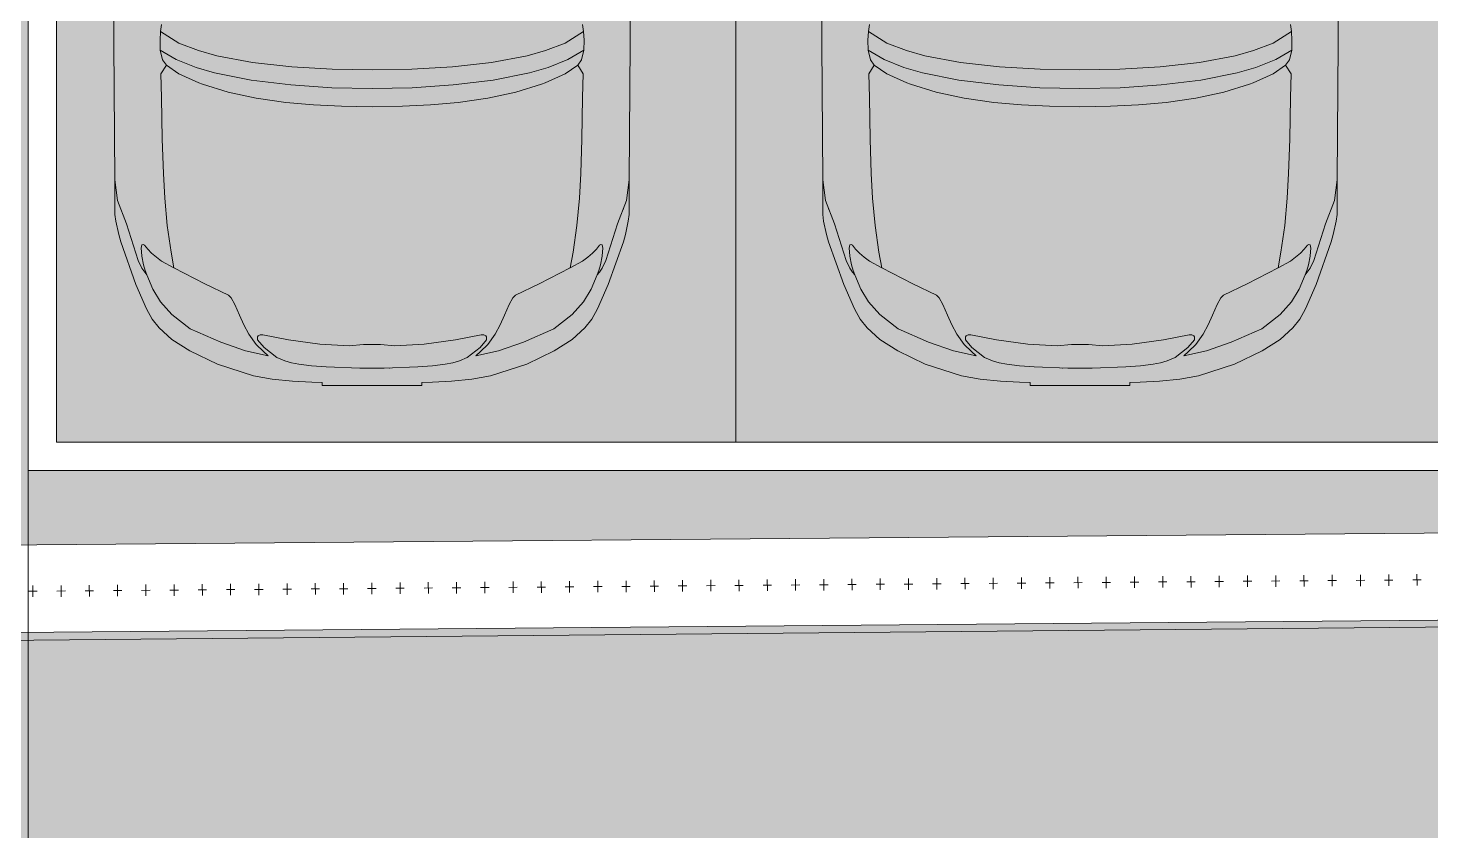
# Model space of a CAD drawing. Header units: millimetres. Extents: x 141848 to 1648660, y -465012 to -151356.
# Drawn here: x 220538 to 225492, y -272059 to -269226 of the extents above; entities that cross this region are included whole.
import ezdxf

# ---------------------------------------------------------------- set-up
doc = ezdxf.new("R2010")
doc.units = ezdxf.units.MM
doc.header["$MEASUREMENT"] = 0
doc.linetypes.add('Wipeout_Contour', pattern=[1000, 0, -1000])
for name, color, linetype in [('Divers - Dessin général', 7, 'Continuous'), ('Extérieur - Environnement', 7, 'Continuous'), ('Sols_ Dalles', 7, 'Continuous'), ('Structure - Murs extérieurs', 7, 'Continuous'), ('TopoAlt', 7, 'Continuous')]:
    doc.layers.add(name, color=color, linetype=linetype)

# ---------------------------------------------------------------- blocks, each defined once
blk = doc.blocks.new('Garde-corps_7_2')
at = {"color": 7, "linetype": 'Continuous', "lineweight": 5}
for p, q in [((220554.4, -271193.4), (220554.7, -271233.4)), ((220654.1, -271192.6), (220654.5, -271232.6)), ((220753.9, -271191.8), (220754.2, -271231.8)), ((220853.7, -271190.9), (220854, -271230.9)), ((220953.4, -271190.1), (220953.7, -271230.1)), ((221053.2, -271189.3), (221053.5, -271229.3)), ((221152.9, -271188.5), (221153.3, -271228.5)), ((221252.7, -271187.7), (221253, -271227.7)), ((221352.4, -271186.9), (221352.8, -271226.8)), ((221452.2, -271186), (221452.5, -271226)), ((221552, -271185.2), (221552.3, -271225.2)), ((221651.7, -271184.4), (221652, -271224.4)), ((221751.5, -271183.6), (221751.8, -271223.6)), ((221851.2, -271182.8), (221851.5, -271222.8)), ((221966.1, -271201.8), (221936.1, -271202.1)), ((221951, -271181.9), (221951.3, -271221.9)), ((222065.9, -271201), (222035.9, -271201.2)), ((222050.7, -271181.1), (222051.1, -271221.1)), ((222165.7, -271200.2), (222135.7, -271200.4)), ((222150.5, -271180.3), (222150.8, -271220.3)), ((222265.4, -271199.4), (222235.4, -271199.6)), ((222250.2, -271179.5), (222250.6, -271219.5)), ((222365.2, -271198.5), (222335.2, -271198.8)), ((222350, -271178.7), (222350.3, -271218.7)), ((222464.9, -271197.7), (222434.9, -271198)), ((222449.8, -271177.8), (222450.1, -271217.8)), ((222564.7, -271196.9), (222534.7, -271197.1)), ((222549.5, -271177), (222549.8, -271217)), ((222664.4, -271196.1), (222634.4, -271196.3)), ((222649.3, -271176.2), (222649.6, -271216.2)), ((222764.2, -271195.3), (222734.2, -271195.5)), ((222749, -271175.4), (222749.4, -271215.4)), ((222863.9, -271194.4), (222833.9, -271194.7)), ((222848.8, -271174.6), (222849.1, -271214.6)), ((222963.7, -271193.6), (222933.7, -271193.9)), ((222948.5, -271173.7), (222948.9, -271213.7)), ((223063.5, -271192.8), (223033.5, -271193)), ((223048.3, -271172.9), (223048.6, -271212.9)), ((223163.2, -271192), (223133.2, -271192.2)), ((223148, -271172.1), (223148.4, -271212.1)), ((223263, -271191.2), (223233, -271191.4)), ((223247.8, -271171.3), (223248.1, -271211.3)), ((223362.7, -271190.3), (223332.7, -271190.6)), ((223347.6, -271170.5), (223347.9, -271210.5)), ((223462.5, -271189.5), (223432.5, -271189.8)), ((223447.3, -271169.6), (223447.6, -271209.6)), ((223562.2, -271188.7), (223532.2, -271188.9)), ((223547.1, -271168.8), (223547.4, -271208.8)), ((223662, -271187.9), (223632, -271188.1)), ((223646.8, -271168), (223647.2, -271208)), ((223761.7, -271187.1), (223731.7, -271187.3)), ((223746.6, -271167.2), (223746.9, -271207.2)), ((223861.5, -271186.2), (223831.5, -271186.5)), ((223846.3, -271166.4), (223846.7, -271206.4)), ((223961.3, -271185.4), (223931.3, -271185.7)), ((223946.1, -271165.5), (223946.4, -271205.5)), ((224061, -271184.6), (224031, -271184.8)), ((224045.9, -271164.7), (224046.2, -271204.7)), ((224160.8, -271183.8), (224130.8, -271184)), ((224145.6, -271163.9), (224145.9, -271203.9)), ((224260.5, -271183), (224230.5, -271183.2)), ((224245.4, -271163.1), (224245.7, -271203.1)), ((224360.3, -271182.1), (224330.3, -271182.4)), ((224345.1, -271162.3), (224345.4, -271202.3)), ((224460, -271181.3), (224430, -271181.6)), ((224444.9, -271161.4), (224445.2, -271201.4)), ((224559.8, -271180.5), (224529.8, -271180.7)), ((224544.6, -271160.6), (224545, -271200.6)), ((224659.6, -271179.7), (224629.6, -271179.9)), ((224644.4, -271159.8), (224644.7, -271199.8)), ((224759.3, -271178.9), (224729.3, -271179.1)), ((224744.1, -271159), (224744.5, -271199)), ((224859.1, -271178), (224829.1, -271178.3)), ((224843.9, -271158.2), (224844.2, -271198.2)), ((224958.8, -271177.2), (224928.8, -271177.5)), ((224943.7, -271157.3), (224944, -271197.3)), ((225058.6, -271176.4), (225028.6, -271176.7)), ((225043.4, -271156.5), (225043.7, -271196.5)), ((225158.3, -271175.6), (225128.3, -271175.8)), ((225143.2, -271155.7), (225143.5, -271195.7)), ((225258.1, -271174.8), (225228.1, -271175)), ((225242.9, -271154.9), (225243.3, -271194.9)), ((225357.8, -271173.9), (225327.8, -271174.2)), ((225342.7, -271154.1), (225343, -271194.1)), ((225457.6, -271173.1), (225427.6, -271173.4)), ((225442.4, -271153.3), (225442.8, -271193.2)), ((220569.6, -271213.3), (220539.6, -271213.5)), ((220669.3, -271212.5), (220639.3, -271212.7)), ((220769.1, -271211.6), (220739.1, -271211.9)), ((220868.8, -271210.8), (220838.8, -271211.1)), ((220968.6, -271210), (220938.6, -271210.3)), ((221068.3, -271209.2), (221038.3, -271209.4)), ((221168.1, -271208.4), (221138.1, -271208.6)), ((221267.8, -271207.5), (221237.8, -271207.8)), ((221367.6, -271206.7), (221337.6, -271207)), ((221467.4, -271205.9), (221437.4, -271206.2)), ((221567.1, -271205.1), (221537.1, -271205.3)), ((221666.9, -271204.3), (221636.9, -271204.5)), ((221766.6, -271203.4), (221736.6, -271203.7)), ((221866.4, -271202.6), (221836.4, -271202.9))]:
    blk.add_line(p, q, dxfattribs=at)
blk = doc.blocks.new('Garde-corps_9_2')
at = {"color": 7, "linetype": 'Continuous', "lineweight": 5}
for p, q in [((220554.4, -271193.4), (220554.7, -271233.4)), ((220654.1, -271192.6), (220654.5, -271232.6)), ((220753.9, -271191.8), (220754.2, -271231.8)), ((220853.7, -271190.9), (220854, -271230.9)), ((220953.4, -271190.1), (220953.7, -271230.1)), ((221053.2, -271189.3), (221053.5, -271229.3)), ((221152.9, -271188.5), (221153.3, -271228.5)), ((221252.7, -271187.7), (221253, -271227.7)), ((221352.4, -271186.9), (221352.8, -271226.8)), ((221452.2, -271186), (221452.5, -271226)), ((221552, -271185.2), (221552.3, -271225.2)), ((221651.7, -271184.4), (221652, -271224.4)), ((221751.5, -271183.6), (221751.8, -271223.6)), ((221851.2, -271182.8), (221851.5, -271222.8)), ((221966.1, -271201.8), (221936.1, -271202.1)), ((221951, -271181.9), (221951.3, -271221.9)), ((222065.9, -271201), (222035.9, -271201.2)), ((222050.7, -271181.1), (222051.1, -271221.1)), ((222165.7, -271200.2), (222135.7, -271200.4)), ((222150.5, -271180.3), (222150.8, -271220.3)), ((222265.4, -271199.4), (222235.4, -271199.6)), ((222250.2, -271179.5), (222250.6, -271219.5)), ((222365.2, -271198.5), (222335.2, -271198.8)), ((222350, -271178.7), (222350.3, -271218.7)), ((222464.9, -271197.7), (222434.9, -271198)), ((222449.8, -271177.8), (222450.1, -271217.8)), ((222564.7, -271196.9), (222534.7, -271197.1)), ((222549.5, -271177), (222549.8, -271217)), ((222664.4, -271196.1), (222634.4, -271196.3)), ((222649.3, -271176.2), (222649.6, -271216.2)), ((222764.2, -271195.3), (222734.2, -271195.5)), ((222749, -271175.4), (222749.4, -271215.4)), ((222863.9, -271194.4), (222833.9, -271194.7)), ((222848.8, -271174.6), (222849.1, -271214.6)), ((222963.7, -271193.6), (222933.7, -271193.9)), ((222948.5, -271173.7), (222948.9, -271213.7)), ((223063.5, -271192.8), (223033.5, -271193)), ((223048.3, -271172.9), (223048.6, -271212.9)), ((223163.2, -271192), (223133.2, -271192.2)), ((223148, -271172.1), (223148.4, -271212.1)), ((223263, -271191.2), (223233, -271191.4)), ((223247.8, -271171.3), (223248.1, -271211.3)), ((223362.7, -271190.3), (223332.7, -271190.6)), ((223347.6, -271170.5), (223347.9, -271210.5)), ((223462.5, -271189.5), (223432.5, -271189.8)), ((223447.3, -271169.6), (223447.6, -271209.6)), ((223562.2, -271188.7), (223532.2, -271188.9)), ((223547.1, -271168.8), (223547.4, -271208.8)), ((223662, -271187.9), (223632, -271188.1)), ((223646.8, -271168), (223647.2, -271208)), ((223761.7, -271187.1), (223731.7, -271187.3)), ((223746.6, -271167.2), (223746.9, -271207.2)), ((223861.5, -271186.2), (223831.5, -271186.5)), ((223846.3, -271166.4), (223846.7, -271206.4)), ((223961.3, -271185.4), (223931.3, -271185.7)), ((223946.1, -271165.5), (223946.4, -271205.5)), ((224061, -271184.6), (224031, -271184.8)), ((224045.9, -271164.7), (224046.2, -271204.7)), ((224160.8, -271183.8), (224130.8, -271184)), ((224145.6, -271163.9), (224145.9, -271203.9)), ((224260.5, -271183), (224230.5, -271183.2)), ((224245.4, -271163.1), (224245.7, -271203.1)), ((224360.3, -271182.1), (224330.3, -271182.4)), ((224345.1, -271162.3), (224345.4, -271202.3)), ((224460, -271181.3), (224430, -271181.6)), ((224444.9, -271161.4), (224445.2, -271201.4)), ((224559.8, -271180.5), (224529.8, -271180.7)), ((224544.6, -271160.6), (224545, -271200.6)), ((224659.6, -271179.7), (224629.6, -271179.9)), ((224644.4, -271159.8), (224644.7, -271199.8)), ((224759.3, -271178.9), (224729.3, -271179.1)), ((224744.1, -271159), (224744.5, -271199)), ((224859.1, -271178), (224829.1, -271178.3)), ((224843.9, -271158.2), (224844.2, -271198.2)), ((224958.8, -271177.2), (224928.8, -271177.5)), ((224943.7, -271157.3), (224944, -271197.3)), ((225058.6, -271176.4), (225028.6, -271176.7)), ((225043.4, -271156.5), (225043.7, -271196.5)), ((225158.3, -271175.6), (225128.3, -271175.8)), ((225143.2, -271155.7), (225143.5, -271195.7)), ((225258.1, -271174.8), (225228.1, -271175)), ((225242.9, -271154.9), (225243.3, -271194.9)), ((225357.8, -271173.9), (225327.8, -271174.2)), ((225342.7, -271154.1), (225343, -271194.1)), ((225457.6, -271173.1), (225427.6, -271173.4)), ((225442.4, -271153.3), (225442.8, -271193.2)), ((220569.6, -271213.3), (220539.6, -271213.5)), ((220669.3, -271212.5), (220639.3, -271212.7)), ((220769.1, -271211.6), (220739.1, -271211.9)), ((220868.8, -271210.8), (220838.8, -271211.1)), ((220968.6, -271210), (220938.6, -271210.3)), ((221068.3, -271209.2), (221038.3, -271209.4)), ((221168.1, -271208.4), (221138.1, -271208.6)), ((221267.8, -271207.5), (221237.8, -271207.8)), ((221367.6, -271206.7), (221337.6, -271207)), ((221467.4, -271205.9), (221437.4, -271206.2)), ((221567.1, -271205.1), (221537.1, -271205.3)), ((221666.9, -271204.3), (221636.9, -271204.5)), ((221766.6, -271203.4), (221736.6, -271203.7)), ((221866.4, -271202.6), (221836.4, -271202.9))]:
    blk.add_line(p, q, dxfattribs=at)

msp = doc.modelspace()

# ---------------------------------------------------------------- hatches: boundary and pattern name
at = {"linetype": 'Continuous', "lineweight": 0, "true_color": 0x6f6f6f}
h = msp.add_hatch(color=8, dxfattribs=at)
h.paths.add_polyline_path([(141848.442, -275935.042), (141848.442, -295062.571), (269220.821, -293826.868), (269220.821, -270902.734), (268763.049, -270902.734), (254213.6, -271040.575), (254213.6, -163437.635), (153156.2, -163437.635), (153156.2, -271040.575), (153182.962, -271040.57), (153183.146, -272000.514, -0.40942736), (149183.681, -275935.042)])
h.paths.add_polyline_path([(158435.584, -260639.953), (155145.584, -260639.953), (155145.584, -248364.953), (155145.584, -243089.974), (155145.584, -242189.974), (158435.584, -242189.974)], flags=0)
h.paths.add_polyline_path([(196775.042, -260810.571), (196775.042, -222495.57), (186955.542, -222495.57), (186955.542, -218295.57), (196754.55, -218295.57), (196754.55, -208495.57), (196754.55, -204495.57), (193355.542, -204495.57), (193355.542, -201780.57), (193355.542, -195161.535), (195576.034, -195161.535), (195576.034, -189810.571), (217850.068, -189810.571), (217850.068, -262266.885), (245610.045, -262266.885), (245610.045, -253395.571), (245626.034, -253395.571), (246426.034, -253395.571), (247826.034, -253395.571), (247826.034, -248005.571), (247826.034, -246605.571), (245626.034, -246605.571), (245610.045, -246605.571), (245610.045, -171995.57), (212806.28, -171995.57), (161503.433, -171995.57), (161503.433, -193810.571), (161503.433, -230015.57), (161503.433, -260810.571)], flags=0)
h.paths.add_polyline_path([(162737.042, -269433.913, -0.09031866), (162858.773, -268727.623, -0.20144873), (163912.639, -267592.74, -0.10421145), (164718.006, -267415.055), (165317.979, -267409.371, -0.10404461), (166125.354, -267571.244, -0.23825546), (167284.257, -268953.318, -0.05518862), (167336.836, -269390.334), (167338.931, -269611.438), (167351.046, -270890.267), (167092.583, -271892.761, -0.26794919), (165370.083, -272909.124), (164770.11, -272914.808, -0.19371746), (163379.252, -272370.185, -0.07056876), (163028.663, -271931.262, -0.1316525), (162751.253, -270933.845)], flags=0)
h.paths.add_polyline_path([(173316.986, -273599.031), (173316.986, -273452.052), (173330.488, -267377.824, -0.3805567), (175316.986, -265609.826), (175394.714, -265609.826), (175394.714, -270609.826), (190394.714, -270609.826), (190394.714, -265609.826), (195356.191, -265609.826, -0.41421356), (196856.191, -267109.826), (196856.191, -273660.699, -0.34550161), (195137.285, -275433.432), (175327.752, -275599.002, -0.4157911)], flags=0)
h.paths.add_polyline_path([(205510.093, -271504.083, -0.13447393), (205230.948, -270484.937), (205230.948, -268984.937, -0.41421356), (207230.948, -266984.937), (207830.948, -266984.937, -0.41421356), (209830.948, -268984.937), (209830.948, -270484.937, -0.12882035), (209574.03, -271465.581, -0.27093629), (207830.948, -272484.937), (207230.948, -272484.937, -0.26498)], flags=0)
h.paths.add_polyline_path([(217862.687, -273329.325), (217869.949, -267730.336, -0.09856151), (218100.718, -266943.721), (218117.681, -266951.545, -0.258849), (219955.479, -265605.827), (219953.141, -265587.294), (220637.569, -265587.294), (220637.569, -265687.294), (220637.569, -270687.294), (250537.569, -270687.294), (250537.569, -265687.294), (252208.004, -265687.294), (254186.294, -265687.294), (254186.294, -267687.294), (254186.294, -271062.255, 0.00134576), (254186.323, -271073.021), (254197.209, -273095.233, -0.41421356), (252208.004, -275105.97), (243484.534, -275105.97, -0.00518896), (243431.438, -275116.103), (235447.992, -275196.191), (220071.012, -275253.24, -0.38655333), (217873.089, -273475.385, -0.02518922)], flags=0)
at = {"linetype": 'Continuous', "lineweight": 0, "true_color": 0x90b349}
msp.add_hatch(color=55, dxfattribs=at).paths.add_polyline_path([(250537.569, -270787.354), (220537.569, -270787.354), (220537.569, -273253.269), (250548.615, -273114.341), (250537.729, -271092.129), (250537.664, -271092.129, -0.00134576), (250537.583, -271062.255), (250537.569, -271062.255)])
at = {"layer": 'Sols_ Dalles', "linetype": 'Continuous', "lineweight": 0, "true_color": 0x2e271c}
msp.add_hatch(color=250, dxfattribs=at).paths.add_polyline_path([(217961.309, -273253.269, 0.4157911), (219972.076, -275253.24), (252109.067, -275105.97, 0.41421356), (254098.272, -273095.233), (254087.386, -271073.021, -0.00134576), (254087.357, -271062.255), (254087.357, -267687.294), (254087.357, -265687.294), (250537.569, -265687.294), (250537.569, -270787.292), (250537.729, -271092.129), (250548.615, -273114.341), (220537.569, -273253.269), (220537.569, -270687.294), (220537.569, -265687.294), (219961.309, -265687.294, 0.25884891), (218113.763, -267154.752, 0.09856162), (217961.309, -267920.633)])

# ---------------------------------------------------------------- linework, layer by layer
at = {"color": 9, "linetype": 'Continuous', "lineweight": 5}
msp.add_lwpolyline([(217873.089, -273475.385, 0.38655333), (220071.012, -275253.24), (235447.992, -275196.191), (243431.438, -275116.103, 0.00518896), (243484.534, -275105.97), (252208.004, -275105.97, 0.41421356), (254197.209, -273095.233), (254186.323, -271073.021, -0.00134576), (254186.294, -271062.255), (254186.294, -267687.294), (254186.294, -265687.294), (252208.004, -265687.294), (250537.569, -265687.294), (250537.569, -270687.294), (220637.569, -270687.294), (220637.569, -265687.294), (220637.569, -265587.294), (219953.141, -265587.294), (219955.479, -265605.827, 0.258849), (218117.681, -266951.545), (218100.718, -266943.721, 0.09856151), (217869.949, -267730.336), (217862.687, -273329.325, 0.02518922)], format="xyb", close=True, dxfattribs=at)
at = {"color": 255, "linetype": 'Continuous', "lineweight": 5, "flags": 128}
for points in [[(220537.569, -265687.294), (220537.569, -270687.294)], [(223037.569, -265687.294), (223037.569, -270687.294)]]:
    msp.add_lwpolyline(points, dxfattribs=at)
at = {"color": 7, "linetype": 'Continuous', "lineweight": 5}
msp.add_lwpolyline([(250537.569, -270787.354), (220537.569, -270787.354), (220537.569, -273253.269), (250548.615, -273114.341), (250537.729, -271092.129), (250537.664, -271092.129, -0.00134576), (250537.583, -271062.255), (250537.569, -271062.255)], format="xyb", close=True, dxfattribs=at)
at = {"layer": 'Extérieur - Environnement', "color": 7, "linetype": 'Continuous', "lineweight": 13}
for p, q in [((220839.793, -269106.124), (220843.944, -269761.281)), ((220839.793, -269106.124), (220843.944, -269761.281)), ((222660.834, -269761.281), (222664.985, -269106.124)), ((222664.985, -269106.124), (222660.834, -269761.281)), ((223339.793, -269106.124), (223343.944, -269761.281)), ((223339.793, -269106.124), (223343.944, -269761.281)), ((225160.834, -269761.281), (225164.985, -269106.124)), ((225164.985, -269106.124), (225160.834, -269761.281)), ((221009.002, -269213.352), (221005.712, -269238.276)), ((222495.776, -269213.352), (222499.066, -269238.276)), ((223509.002, -269213.352), (223505.712, -269238.276)), ((224995.776, -269213.352), (224999.066, -269238.276)), ((221005.712, -269238.276), (221003.569, -269268.704)), ((221003.569, -269268.704), (221004.349, -269304.066)), ((221070.526, -269278.711), (221005.712, -269238.276)), ((222434.252, -269278.711), (222499.066, -269238.276)), ((222499.066, -269238.276), (222501.209, -269268.704)), ((222501.209, -269268.704), (222500.429, -269304.066)), ((223505.712, -269238.276), (223503.569, -269268.704)), ((223503.569, -269268.704), (223504.349, -269304.066)), ((223570.526, -269278.711), (223505.712, -269238.276)), ((224934.252, -269278.711), (224999.066, -269238.276)), ((224999.066, -269238.276), (225001.209, -269268.704)), ((225001.209, -269268.704), (225000.429, -269304.066)), ((221060.727, -269337.286), (221004.349, -269304.066)), ((221004.349, -269304.066), (221012.677, -269337.784)), ((221139.281, -269304.966), (221070.522, -269278.71)), ((221204.417, -269323.678), (221139.275, -269304.965)), ((222300.36, -269323.678), (222365.503, -269304.965)), ((222365.496, -269304.966), (222434.256, -269278.71)), ((222444.051, -269337.286), (222500.429, -269304.066)), ((222500.429, -269304.066), (222492.101, -269337.784)), ((223560.727, -269337.286), (223504.349, -269304.066)), ((223504.349, -269304.066), (223512.677, -269337.784)), ((223639.281, -269304.966), (223570.522, -269278.71)), ((223704.417, -269323.678), (223639.275, -269304.965)), ((224800.36, -269323.678), (224865.503, -269304.965)), ((224865.496, -269304.966), (224934.256, -269278.71)), ((224944.051, -269337.286), (225000.429, -269304.066)), ((225000.429, -269304.066), (224992.101, -269337.784)), ((221025.992, -269357.141), (221006.462, -269387.53)), ((221012.677, -269337.784), (221012.703, -269337.799)), ((221025.992, -269357.141), (221012.677, -269337.784)), ((221025.998, -269357.181), (221025.992, -269357.141)), ((221025.998, -269357.181), (221070.601, -269386.898)), ((221130.93, -269364.909), (221060.727, -269337.286)), ((221196.577, -269383.674), (221130.93, -269364.909)), ((221330.71, -269347.1), (221204.412, -269323.677)), ((221468.853, -269362.462), (221330.71, -269347.1)), ((221611.783, -269370.864), (221468.851, -269362.461)), ((221892.995, -269370.864), (222035.927, -269362.461)), ((222035.925, -269362.462), (222174.068, -269347.1)), ((222174.068, -269347.1), (222300.366, -269323.677)), ((222308.201, -269383.674), (222373.848, -269364.909)), ((222373.848, -269364.909), (222444.051, -269337.286)), ((222478.78, -269357.181), (222434.177, -269386.898)), ((222478.78, -269357.181), (222478.785, -269357.141)), ((222478.785, -269357.141), (222492.101, -269337.784)), ((222478.785, -269357.141), (222498.316, -269387.53)), ((222492.101, -269337.784), (222492.075, -269337.799)), ((223525.992, -269357.141), (223506.462, -269387.53)), ((223512.677, -269337.784), (223512.703, -269337.799)), ((223525.992, -269357.141), (223512.677, -269337.784)), ((223525.998, -269357.181), (223525.992, -269357.141)), ((223525.998, -269357.181), (223570.601, -269386.898)), ((223630.93, -269364.909), (223560.727, -269337.286)), ((223696.577, -269383.674), (223630.93, -269364.909)), ((223830.71, -269347.1), (223704.412, -269323.677)), ((223968.853, -269362.462), (223830.71, -269347.1)), ((224111.783, -269370.864), (223968.851, -269362.461)), ((224392.995, -269370.864), (224535.927, -269362.461)), ((224535.925, -269362.462), (224674.068, -269347.1)), ((224674.068, -269347.1), (224800.366, -269323.677)), ((224808.201, -269383.674), (224873.848, -269364.909)), ((224873.848, -269364.909), (224944.051, -269337.286)), ((224978.78, -269357.181), (224934.177, -269386.898)), ((224978.78, -269357.181), (224978.785, -269357.141)), ((224978.785, -269357.141), (224992.101, -269337.784)), ((224978.785, -269357.141), (224998.316, -269387.53)), ((224992.101, -269337.784), (224992.075, -269337.799)), ((221006.462, -269387.53), (221008.641, -269470.882)), ((221070.601, -269386.898), (221140.48, -269419.474)), ((221325.019, -269409.223), (221196.577, -269383.674)), ((221465.701, -269426.562), (221325.019, -269409.223)), ((221752.418, -269373.424), (221611.781, -269370.863)), ((221752.36, -269373.424), (221892.997, -269370.863)), ((222039.077, -269426.562), (222179.759, -269409.223)), ((222179.759, -269409.223), (222308.201, -269383.674)), ((222434.177, -269386.898), (222364.298, -269419.474)), ((222498.316, -269387.53), (222496.137, -269470.882)), ((223506.462, -269387.53), (223508.641, -269470.882)), ((223570.601, -269386.898), (223640.48, -269419.474)), ((223825.019, -269409.223), (223696.577, -269383.674)), ((223965.701, -269426.562), (223825.019, -269409.223)), ((224252.418, -269373.424), (224111.781, -269370.863)), ((224252.36, -269373.424), (224392.997, -269370.863)), ((224539.077, -269426.562), (224679.759, -269409.223)), ((224679.759, -269409.223), (224808.201, -269383.674)), ((224934.177, -269386.898), (224864.298, -269419.474)), ((224998.316, -269387.53), (224996.137, -269470.882)), ((221140.48, -269419.474), (221153.541, -269424.336)), ((221153.541, -269424.336), (221244.081, -269452.15)), ((221244.081, -269452.15), (221343.129, -269473.079)), ((221610.485, -269436.38), (221465.701, -269426.562)), ((221752.389, -269439.488), (221610.485, -269436.38)), ((221752.389, -269439.488), (221894.293, -269436.38)), ((221894.293, -269436.38), (222039.077, -269426.562)), ((222260.696, -269452.15), (222161.649, -269473.079)), ((222351.237, -269424.336), (222260.696, -269452.15)), ((222364.298, -269419.474), (222351.237, -269424.336)), ((223640.48, -269419.474), (223653.541, -269424.336)), ((223653.541, -269424.336), (223744.081, -269452.15)), ((223744.081, -269452.15), (223843.129, -269473.079)), ((224110.485, -269436.38), (223965.701, -269426.562)), ((224252.389, -269439.488), (224110.485, -269436.38)), ((224252.389, -269439.488), (224394.293, -269436.38)), ((224394.293, -269436.38), (224539.077, -269426.562)), ((224760.696, -269452.15), (224661.649, -269473.079)), ((224851.237, -269424.336), (224760.696, -269452.15)), ((224864.298, -269419.474), (224851.237, -269424.336)), ((221008.639, -269470.819), (221011.285, -269617.644)), ((221008.642, -269470.865), (221008.642, -269470.882)), ((221343.129, -269473.079), (221448.036, -269487.903)), ((221448.036, -269487.903), (221545.998, -269496.699)), ((221545.998, -269496.699), (221644.57, -269501.675)), ((221644.57, -269501.675), (221752.395, -269503.419)), ((221860.208, -269501.675), (221752.382, -269503.419)), ((221958.78, -269496.699), (221860.208, -269501.675)), ((222056.742, -269487.903), (221958.78, -269496.699)), ((222161.649, -269473.079), (222056.742, -269487.903)), ((222496.139, -269470.819), (222493.493, -269617.644)), ((222496.136, -269470.865), (222496.136, -269470.882)), ((223508.639, -269470.819), (223511.285, -269617.644)), ((223508.642, -269470.865), (223508.642, -269470.882)), ((223843.129, -269473.079), (223948.036, -269487.903)), ((223948.036, -269487.903), (224045.998, -269496.699)), ((224045.998, -269496.699), (224144.57, -269501.675)), ((224144.57, -269501.675), (224252.395, -269503.419)), ((224360.208, -269501.675), (224252.382, -269503.419)), ((224458.78, -269496.699), (224360.208, -269501.675)), ((224556.742, -269487.903), (224458.78, -269496.699)), ((224661.649, -269473.079), (224556.742, -269487.903)), ((224996.139, -269470.819), (224993.493, -269617.644)), ((224996.136, -269470.865), (224996.136, -269470.882)), ((221011.285, -269617.644), (221015.577, -269739.103)), ((222493.493, -269617.644), (222489.201, -269739.103)), ((223511.285, -269617.644), (223515.577, -269739.103)), ((224993.493, -269617.644), (224989.201, -269739.103)), ((220843.944, -269761.281), (220843.861, -269812.104)), ((220843.944, -269761.281), (220843.861, -269812.104)), ((220843.944, -269761.281), (220853.787, -269834.646)), ((221015.577, -269739.103), (221020.114, -269825.642)), ((222489.201, -269739.103), (222484.664, -269825.642)), ((222660.834, -269761.281), (222650.991, -269834.646)), ((222660.917, -269812.104), (222660.834, -269761.281)), ((222660.834, -269761.281), (222660.917, -269812.104)), ((223343.944, -269761.281), (223343.861, -269812.104)), ((223343.944, -269761.281), (223343.861, -269812.104)), ((223343.944, -269761.281), (223353.787, -269834.646)), ((223515.577, -269739.103), (223520.114, -269825.642)), ((224989.201, -269739.103), (224984.664, -269825.642)), ((225160.834, -269761.281), (225150.991, -269834.646)), ((225160.917, -269812.104), (225160.834, -269761.281)), ((225160.834, -269761.281), (225160.917, -269812.104)), ((220843.861, -269812.104), (220843.971, -269850.175)), ((220843.861, -269812.104), (220843.971, -269850.175)), ((222660.807, -269850.175), (222660.917, -269812.104)), ((222660.917, -269812.104), (222660.807, -269850.175)), ((223343.861, -269812.104), (223343.971, -269850.175)), ((223343.861, -269812.104), (223343.971, -269850.175)), ((225160.807, -269850.175), (225160.917, -269812.104)), ((225160.917, -269812.104), (225160.807, -269850.175)), ((220843.971, -269850.175), (220844.498, -269883.286)), ((220843.971, -269850.175), (220844.498, -269883.286)), ((220853.787, -269834.646), (220885.312, -269917.011)), ((220864.901, -269863.685), (220864.953, -269864.697)), ((221020.112, -269825.621), (221028.893, -269922.935)), ((221028.893, -269922.935), (221020.142, -269825.642)), ((222484.666, -269825.621), (222475.885, -269922.935)), ((222475.885, -269922.935), (222484.636, -269825.642)), ((222650.991, -269834.646), (222619.466, -269917.011)), ((222639.876, -269863.685), (222639.825, -269864.697)), ((222660.28, -269883.286), (222660.807, -269850.175)), ((222660.807, -269850.175), (222660.28, -269883.286)), ((223343.971, -269850.175), (223344.498, -269883.286)), ((223343.971, -269850.175), (223344.498, -269883.286)), ((223353.787, -269834.646), (223385.312, -269917.011)), ((223364.901, -269863.685), (223364.953, -269864.697)), ((223520.112, -269825.621), (223528.893, -269922.935)), ((223528.893, -269922.935), (223520.142, -269825.642)), ((224984.666, -269825.621), (224975.885, -269922.935)), ((224975.885, -269922.935), (224984.636, -269825.642)), ((225150.991, -269834.646), (225119.466, -269917.011)), ((225139.876, -269863.685), (225139.825, -269864.697)), ((225160.28, -269883.286), (225160.807, -269850.175)), ((225160.807, -269850.175), (225160.28, -269883.286)), ((220844.498, -269883.286), (220847.299, -269907.43)), ((220844.498, -269883.286), (220847.299, -269907.43)), ((220847.299, -269907.43), (220857.696, -269954.786)), ((220857.696, -269954.786), (220847.299, -269907.43)), ((222647.082, -269954.786), (222657.479, -269907.43)), ((222647.082, -269954.786), (222657.479, -269907.43)), ((222657.479, -269907.43), (222660.28, -269883.286)), ((222660.28, -269883.286), (222657.479, -269907.43)), ((223344.498, -269883.286), (223347.299, -269907.43)), ((223344.498, -269883.286), (223347.299, -269907.43)), ((223347.299, -269907.43), (223357.696, -269954.786)), ((223357.696, -269954.786), (223347.299, -269907.43)), ((225147.082, -269954.786), (225157.479, -269907.43)), ((225147.082, -269954.786), (225157.479, -269907.43)), ((225157.479, -269907.43), (225160.28, -269883.286)), ((225160.28, -269883.286), (225157.479, -269907.43)), ((220857.696, -269954.786), (220864.711, -269980.291)), ((220864.711, -269980.291), (220857.696, -269954.786)), ((220885.312, -269917.011), (220926.913, -270046.609)), ((221028.893, -269922.935), (221042.515, -270016.18)), ((222475.885, -269922.935), (222462.263, -270016.18)), ((222619.466, -269917.011), (222577.865, -270046.609)), ((222640.067, -269980.291), (222647.082, -269954.786)), ((222640.067, -269980.291), (222647.082, -269954.786)), ((223357.696, -269954.786), (223364.711, -269980.291)), ((223364.711, -269980.291), (223357.696, -269954.786)), ((223385.312, -269917.011), (223426.913, -270046.609)), ((223528.893, -269922.935), (223542.515, -270016.18)), ((224975.885, -269922.935), (224962.263, -270016.18)), ((225119.466, -269917.011), (225077.865, -270046.609)), ((225140.067, -269980.291), (225147.082, -269954.786)), ((225140.067, -269980.291), (225147.082, -269954.786)), ((220864.711, -269980.291), (220918.529, -270130.226)), ((220918.529, -270130.226), (220864.711, -269980.291)), ((220939.918, -269991.066), (220937.185, -270002.769)), ((220937.185, -270002.769), (220938.498, -270015.863)), ((220944.371, -269989.8), (220939.918, -269991.066)), ((220949.259, -269991.957), (220944.371, -269989.8)), ((220960.198, -270006.248), (220949.259, -269991.957)), ((220973.82, -270019.786), (220960.198, -270006.248)), ((222530.958, -270019.786), (222544.58, -270006.248)), ((222544.58, -270006.248), (222555.519, -269991.957)), ((222555.519, -269991.957), (222560.407, -269989.8)), ((222560.407, -269989.8), (222564.86, -269991.066)), ((222564.86, -269991.066), (222567.593, -270002.769)), ((222567.593, -270002.769), (222566.28, -270015.863)), ((222586.249, -270130.226), (222640.067, -269980.291)), ((222586.249, -270130.226), (222640.067, -269980.291)), ((223364.711, -269980.291), (223418.529, -270130.226)), ((223418.529, -270130.226), (223364.711, -269980.291)), ((223439.918, -269991.066), (223437.185, -270002.769)), ((223437.185, -270002.769), (223438.498, -270015.863)), ((223444.371, -269989.8), (223439.918, -269991.066)), ((223449.259, -269991.957), (223444.371, -269989.8)), ((223460.198, -270006.248), (223449.259, -269991.957)), ((223473.82, -270019.786), (223460.198, -270006.248)), ((225030.958, -270019.786), (225044.58, -270006.248)), ((225044.58, -270006.248), (225055.519, -269991.957)), ((225055.519, -269991.957), (225060.407, -269989.8)), ((225060.407, -269989.8), (225064.86, -269991.066)), ((225064.86, -269991.066), (225067.593, -270002.769)), ((225067.593, -270002.769), (225066.28, -270015.863)), ((225086.249, -270130.226), (225140.067, -269980.291)), ((225086.249, -270130.226), (225140.067, -269980.291)), ((220939.25, -270072.924), (220926.913, -270046.609)), ((220938.498, -270015.863), (220939.445, -270030.793)), ((220939.445, -270030.793), (220945.351, -270061.6)), ((220945.351, -270061.6), (220951.697, -270081.4)), ((220990.893, -270034.588), (220973.82, -270019.786)), ((221008.835, -270047.873), (220990.893, -270034.588)), ((221052.791, -270072.418), (221008.835, -270047.873)), ((221042.511, -270016.157), (221052.791, -270072.418)), ((222462.267, -270016.157), (222451.987, -270072.418)), ((222451.987, -270072.418), (222495.943, -270047.873)), ((222495.943, -270047.873), (222513.884, -270034.588)), ((222513.884, -270034.588), (222530.958, -270019.786)), ((222559.427, -270061.6), (222553.081, -270081.4)), ((222565.333, -270030.793), (222559.427, -270061.6)), ((222566.28, -270015.863), (222565.333, -270030.793)), ((222565.528, -270072.924), (222577.865, -270046.609)), ((223439.25, -270072.924), (223426.913, -270046.609)), ((223438.498, -270015.863), (223439.445, -270030.793)), ((223439.445, -270030.793), (223445.351, -270061.6)), ((223445.351, -270061.6), (223451.697, -270081.4)), ((223490.893, -270034.588), (223473.82, -270019.786)), ((223508.835, -270047.873), (223490.893, -270034.588)), ((223552.791, -270072.418), (223508.835, -270047.873)), ((223542.511, -270016.157), (223552.791, -270072.418)), ((224962.267, -270016.157), (224951.987, -270072.418)), ((224951.987, -270072.418), (224995.943, -270047.873)), ((224995.943, -270047.873), (225013.884, -270034.588)), ((225013.884, -270034.588), (225030.958, -270019.786)), ((225059.427, -270061.6), (225053.081, -270081.4)), ((225065.333, -270030.793), (225059.427, -270061.6)), ((225066.28, -270015.863), (225065.333, -270030.793)), ((225065.528, -270072.924), (225077.865, -270046.609)), ((220949.693, -270087.473), (220939.25, -270072.924)), ((220957.019, -270096.772), (220949.693, -270087.473)), ((220951.697, -270081.4), (220957.019, -270096.772)), ((220978.203, -270147.072), (220957.019, -270096.772)), ((221162.206, -270128.798), (221052.791, -270072.418)), ((222342.572, -270128.798), (222451.987, -270072.418)), ((222526.575, -270147.072), (222547.759, -270096.772)), ((222553.081, -270081.4), (222547.759, -270096.772)), ((222547.759, -270096.772), (222555.085, -270087.473)), ((222555.085, -270087.473), (222565.528, -270072.924)), ((223449.693, -270087.473), (223439.25, -270072.924)), ((223457.019, -270096.772), (223449.693, -270087.473)), ((223451.697, -270081.4), (223457.019, -270096.772)), ((223478.203, -270147.072), (223457.019, -270096.772)), ((223662.206, -270128.798), (223552.791, -270072.418)), ((224842.572, -270128.798), (224951.987, -270072.418)), ((225026.575, -270147.072), (225047.759, -270096.772)), ((225053.081, -270081.4), (225047.759, -270096.772)), ((225047.759, -270096.772), (225055.085, -270087.473)), ((225055.085, -270087.473), (225065.528, -270072.924)), ((220918.529, -270130.226), (220955.768, -270217.2)), ((220955.768, -270217.2), (220918.529, -270130.226)), ((221005.418, -270191.422), (220978.203, -270147.072)), ((221245.642, -270167.904), (221162.206, -270128.798)), ((222259.135, -270167.904), (222342.572, -270128.798)), ((222499.36, -270191.422), (222526.575, -270147.072)), ((222549.01, -270217.2), (222586.249, -270130.226)), ((222549.01, -270217.2), (222586.249, -270130.226)), ((223418.529, -270130.226), (223455.768, -270217.2)), ((223455.768, -270217.2), (223418.529, -270130.226)), ((223505.418, -270191.422), (223478.203, -270147.072)), ((223745.642, -270167.904), (223662.206, -270128.798)), ((224759.135, -270167.904), (224842.572, -270128.798)), ((224999.36, -270191.422), (225026.575, -270147.072)), ((225049.01, -270217.2), (225086.249, -270130.226)), ((225049.01, -270217.2), (225086.249, -270130.226)), ((221045.736, -270236.78), (221005.418, -270191.422)), ((221255.031, -270178.323), (221245.642, -270167.904)), ((221268.212, -270201.019), (221255.031, -270178.323)), ((221284.352, -270238.748), (221268.199, -270200.996)), ((222220.426, -270238.748), (222236.579, -270200.996)), ((222236.566, -270201.019), (222249.746, -270178.323)), ((222249.746, -270178.323), (222259.135, -270167.904)), ((222459.042, -270236.78), (222499.36, -270191.422)), ((223545.736, -270236.78), (223505.418, -270191.422)), ((223755.031, -270178.323), (223745.642, -270167.904)), ((223768.212, -270201.019), (223755.031, -270178.323)), ((223784.352, -270238.748), (223768.199, -270200.996)), ((224720.426, -270238.748), (224736.579, -270200.996)), ((224736.566, -270201.019), (224749.746, -270178.323)), ((224749.746, -270178.323), (224759.135, -270167.904)), ((224959.042, -270236.78), (224999.36, -270191.422)), ((220955.768, -270217.2), (220976.313, -270252.572)), ((220955.768, -270217.2), (220976.313, -270252.572)), ((220976.313, -270252.572), (221000.491, -270283.992)), ((220976.313, -270252.572), (221000.491, -270283.992)), ((221110.062, -270287.509), (221045.736, -270236.78)), ((221299.42, -270273.148), (221284.352, -270238.748)), ((222205.358, -270273.148), (222220.426, -270238.748)), ((222394.716, -270287.509), (222459.042, -270236.78)), ((222504.287, -270283.992), (222528.465, -270252.572)), ((222528.465, -270252.572), (222504.287, -270283.992)), ((222528.465, -270252.572), (222549.01, -270217.2)), ((222549.01, -270217.2), (222528.465, -270252.572)), ((223455.768, -270217.2), (223476.313, -270252.572)), ((223455.768, -270217.2), (223476.313, -270252.572)), ((223476.313, -270252.572), (223500.491, -270283.992)), ((223476.313, -270252.572), (223500.491, -270283.992)), ((223610.062, -270287.509), (223545.736, -270236.78)), ((223799.42, -270273.148), (223784.352, -270238.748)), ((224705.358, -270273.148), (224720.426, -270238.748)), ((224894.716, -270287.509), (224959.042, -270236.78)), ((225004.287, -270283.992), (225028.465, -270252.572)), ((225028.465, -270252.572), (225004.287, -270283.992)), ((225028.465, -270252.572), (225049.01, -270217.2)), ((225049.01, -270217.2), (225028.465, -270252.572)), ((221000.491, -270283.992), (221045.519, -270325.3)), ((221000.491, -270283.992), (221045.519, -270325.3)), ((221110.062, -270287.509), (221218.096, -270334.551)), ((221317.202, -270306.15), (221299.42, -270273.148)), ((221342.947, -270342.487), (221317.202, -270306.15)), ((221350.357, -270311.79), (221357.603, -270308.145)), ((221357.603, -270308.145), (221366.516, -270307.893)), ((221366.516, -270307.893), (221457.383, -270326.346)), ((222138.262, -270307.893), (222047.395, -270326.346)), ((222147.175, -270308.145), (222138.262, -270307.893)), ((222154.421, -270311.79), (222147.175, -270308.145)), ((222161.83, -270342.487), (222187.576, -270306.15)), ((222187.576, -270306.15), (222205.358, -270273.148)), ((222394.716, -270287.509), (222286.682, -270334.551)), ((222459.259, -270325.3), (222504.287, -270283.992)), ((222504.287, -270283.992), (222459.259, -270325.3)), ((223500.491, -270283.992), (223545.519, -270325.3)), ((223500.491, -270283.992), (223545.519, -270325.3)), ((223610.062, -270287.509), (223718.096, -270334.551)), ((223817.202, -270306.15), (223799.42, -270273.148)), ((223842.947, -270342.487), (223817.202, -270306.15)), ((223850.357, -270311.79), (223857.603, -270308.145)), ((223857.603, -270308.145), (223866.516, -270307.893)), ((223866.516, -270307.893), (223957.383, -270326.346)), ((224638.262, -270307.893), (224547.395, -270326.346)), ((224647.175, -270308.145), (224638.262, -270307.893)), ((224654.421, -270311.79), (224647.175, -270308.145)), ((224661.83, -270342.487), (224687.576, -270306.15)), ((224687.576, -270306.15), (224705.358, -270273.148)), ((224894.716, -270287.509), (224786.682, -270334.551)), ((224959.259, -270325.3), (225004.287, -270283.992)), ((225004.287, -270283.992), (224959.259, -270325.3)), ((221045.519, -270325.3), (221109.236, -270364.897)), ((221045.519, -270325.3), (221109.236, -270364.897)), ((221218.096, -270334.551), (221305.327, -270364.687)), ((221368.817, -270367.761), (221342.947, -270342.487)), ((221347.913, -270315.683), (221350.357, -270311.79)), ((221348.061, -270326.509), (221347.913, -270315.683)), ((221371.12, -270353.332), (221348.061, -270326.509)), ((221415.881, -270388.521), (221371.12, -270353.332)), ((221457.383, -270326.346), (221568.408, -270340.803)), ((221568.408, -270340.803), (221671.545, -270347.688)), ((221722.667, -270343.014), (221671.545, -270347.688)), ((221722.667, -270343.014), (221753.204, -270343.014)), ((221782.111, -270343.014), (221751.574, -270343.014)), ((221782.111, -270343.014), (221833.233, -270347.688)), ((221936.37, -270340.803), (221833.233, -270347.688)), ((222047.395, -270326.346), (221936.37, -270340.803)), ((222088.897, -270388.521), (222133.658, -270353.332)), ((222133.658, -270353.332), (222156.717, -270326.509)), ((222135.961, -270367.761), (222161.83, -270342.487)), ((222156.865, -270315.683), (222154.421, -270311.79)), ((222156.717, -270326.509), (222156.865, -270315.683)), ((222286.682, -270334.551), (222199.451, -270364.687)), ((222395.542, -270364.897), (222459.259, -270325.3)), ((222459.259, -270325.3), (222395.542, -270364.897)), ((223545.519, -270325.3), (223609.236, -270364.897)), ((223545.519, -270325.3), (223609.236, -270364.897)), ((223718.096, -270334.551), (223805.327, -270364.687)), ((223868.817, -270367.761), (223842.947, -270342.487)), ((223847.913, -270315.683), (223850.357, -270311.79)), ((223848.061, -270326.509), (223847.913, -270315.683)), ((223871.12, -270353.332), (223848.061, -270326.509)), ((223915.881, -270388.521), (223871.12, -270353.332)), ((223957.383, -270326.346), (224068.408, -270340.803)), ((224068.408, -270340.803), (224171.545, -270347.688)), ((224222.667, -270343.014), (224171.545, -270347.688)), ((224222.667, -270343.014), (224253.204, -270343.014)), ((224282.111, -270343.014), (224251.574, -270343.014)), ((224282.111, -270343.014), (224333.233, -270347.688)), ((224436.37, -270340.803), (224333.233, -270347.688)), ((224547.395, -270326.346), (224436.37, -270340.803)), ((224588.897, -270388.521), (224633.658, -270353.332)), ((224633.658, -270353.332), (224656.717, -270326.509)), ((224635.961, -270367.761), (224661.83, -270342.487)), ((224656.865, -270315.683), (224654.421, -270311.79)), ((224656.717, -270326.509), (224656.865, -270315.683)), ((224786.682, -270334.551), (224699.451, -270364.687)), ((224895.542, -270364.897), (224959.259, -270325.3)), ((224959.259, -270325.3), (224895.542, -270364.897)), ((221109.236, -270364.897), (221206.031, -270411.682)), ((221109.236, -270364.897), (221206.031, -270411.682)), ((221385.574, -270382.581), (221305.327, -270364.687)), ((221385.574, -270382.581), (221368.817, -270367.761)), ((221444.04, -270400.674), (221415.881, -270388.521)), ((221444.04, -270400.674), (221467.608, -270406.754)), ((221467.604, -270406.753), (221493.601, -270411.739)), ((222037.174, -270406.753), (222011.177, -270411.739)), ((222060.738, -270400.674), (222037.17, -270406.754)), ((222060.738, -270400.674), (222088.897, -270388.521)), ((222119.204, -270382.581), (222199.451, -270364.687)), ((222119.204, -270382.581), (222135.961, -270367.761)), ((222298.747, -270411.682), (222395.542, -270364.897)), ((222395.542, -270364.897), (222298.747, -270411.682)), ((223609.236, -270364.897), (223706.031, -270411.682)), ((223609.236, -270364.897), (223706.031, -270411.682)), ((223885.574, -270382.581), (223805.327, -270364.687)), ((223885.574, -270382.581), (223868.817, -270367.761)), ((223944.04, -270400.674), (223915.881, -270388.521)), ((223944.04, -270400.674), (223967.608, -270406.754)), ((223967.604, -270406.753), (223993.601, -270411.739)), ((224537.174, -270406.753), (224511.177, -270411.739)), ((224560.738, -270400.674), (224537.17, -270406.754)), ((224560.738, -270400.674), (224588.897, -270388.521)), ((224619.204, -270382.581), (224699.451, -270364.687)), ((224619.204, -270382.581), (224635.961, -270367.761)), ((224798.747, -270411.682), (224895.542, -270364.897)), ((224895.542, -270364.897), (224798.747, -270411.682)), ((221206.031, -270411.682), (221333.52, -270453.32)), ((221333.52, -270453.32), (221206.031, -270411.682)), ((221333.52, -270453.32), (221399.76, -270464.898)), ((221399.76, -270464.898), (221333.52, -270453.32)), ((221493.589, -270411.737), (221538.506, -270417.696)), ((221538.506, -270417.696), (221590.399, -270421.621)), ((221709.788, -270426.56), (221590.399, -270421.621)), ((221691.255, -270425.927), (221691.896, -270425.927)), ((221752.401, -270426.22), (221709.788, -270426.56)), ((221752.377, -270426.22), (221794.99, -270426.56)), ((221794.99, -270426.56), (221914.379, -270421.621)), ((221813.523, -270425.927), (221812.882, -270425.927)), ((221966.272, -270417.696), (221914.379, -270421.621)), ((222011.189, -270411.737), (221966.272, -270417.696)), ((222105.018, -270464.898), (222171.258, -270453.32)), ((222105.018, -270464.898), (222171.258, -270453.32)), ((222171.258, -270453.32), (222298.747, -270411.682)), ((222171.258, -270453.32), (222298.747, -270411.682)), ((223706.031, -270411.682), (223833.52, -270453.32)), ((223833.52, -270453.32), (223706.031, -270411.682)), ((223833.52, -270453.32), (223899.76, -270464.898)), ((223899.76, -270464.898), (223833.52, -270453.32)), ((223993.589, -270411.737), (224038.506, -270417.696)), ((224038.506, -270417.696), (224090.399, -270421.621)), ((224209.788, -270426.56), (224090.399, -270421.621)), ((224191.255, -270425.927), (224191.896, -270425.927)), ((224252.401, -270426.22), (224209.788, -270426.56)), ((224252.377, -270426.22), (224294.99, -270426.56)), ((224294.99, -270426.56), (224414.379, -270421.621)), ((224313.523, -270425.927), (224312.882, -270425.927)), ((224466.272, -270417.696), (224414.379, -270421.621)), ((224511.189, -270411.737), (224466.272, -270417.696)), ((224605.018, -270464.898), (224671.258, -270453.32)), ((224605.018, -270464.898), (224671.258, -270453.32)), ((224671.258, -270453.32), (224798.747, -270411.682)), ((224671.258, -270453.32), (224798.747, -270411.682)), ((221399.76, -270464.898), (221471.379, -270471.45)), ((221471.379, -270471.45), (221399.76, -270464.898)), ((221471.379, -270471.45), (221539.366, -270475.543)), ((221539.366, -270475.543), (221471.379, -270471.45)), ((221539.366, -270475.543), (221576.627, -270476.634)), ((221576.627, -270476.634), (221539.366, -270475.543)), ((221576.627, -270476.634), (221576.627, -270487.463)), ((221576.627, -270487.463), (221576.627, -270476.634)), ((221576.627, -270487.463), (221928.151, -270487.463)), ((221576.627, -270487.463), (221752.389, -270487.463)), ((221928.151, -270487.463), (221752.389, -270487.463)), ((221928.151, -270476.634), (221965.412, -270475.543)), ((221928.151, -270476.634), (221965.412, -270475.543)), ((221928.151, -270487.463), (221928.151, -270476.634)), ((221928.151, -270487.463), (221928.151, -270476.634)), ((221965.412, -270475.543), (222033.399, -270471.45)), ((221965.412, -270475.543), (222033.399, -270471.45)), ((222033.399, -270471.45), (222105.018, -270464.898)), ((222033.399, -270471.45), (222105.018, -270464.898)), ((223899.76, -270464.898), (223971.379, -270471.45)), ((223971.379, -270471.45), (223899.76, -270464.898)), ((223971.379, -270471.45), (224039.366, -270475.543)), ((224039.366, -270475.543), (223971.379, -270471.45)), ((224039.366, -270475.543), (224076.627, -270476.634)), ((224076.627, -270476.634), (224039.366, -270475.543)), ((224076.627, -270476.634), (224076.627, -270487.463)), ((224076.627, -270487.463), (224076.627, -270476.634)), ((224076.627, -270487.463), (224428.151, -270487.463)), ((224076.627, -270487.463), (224252.389, -270487.463)), ((224428.151, -270487.463), (224252.389, -270487.463)), ((224428.151, -270476.634), (224465.412, -270475.543)), ((224428.151, -270476.634), (224465.412, -270475.543)), ((224428.151, -270487.463), (224428.151, -270476.634)), ((224428.151, -270487.463), (224428.151, -270476.634)), ((224465.412, -270475.543), (224533.399, -270471.45)), ((224465.412, -270475.543), (224533.399, -270471.45)), ((224533.399, -270471.45), (224605.018, -270464.898)), ((224533.399, -270471.45), (224605.018, -270464.898))]:
    msp.add_line(p, q, dxfattribs=at)
at = {"layer": 'Sols_ Dalles', "color": 7, "linetype": 'Continuous', "lineweight": 5, "flags": 128}
msp.add_lwpolyline([(217961.309, -273253.269, 0.4157911), (219972.076, -275253.24), (252109.067, -275105.97, 0.41421356), (254098.272, -273095.233), (254087.386, -271073.021, -0.00134576), (254087.357, -271062.255), (254087.357, -267687.294), (254087.357, -265687.294), (250537.569, -265687.294), (250537.569, -270787.292), (250537.729, -271092.129), (250548.615, -273114.341), (220537.569, -273253.269), (220537.569, -270687.294), (220537.569, -265687.294), (219961.309, -265687.294, 0.25884891), (218113.763, -267154.752, 0.09856162), (217961.309, -267920.633)], format="xyb", close=True, dxfattribs=at)
at = {"layer": 'Sols_ Dalles', "color": 250, "linetype": 'Continuous', "lineweight": 5, "true_color": 0x1f1f1f}
msp.add_lwpolyline([(217961.309, -273253.269, 0.4157911), (219972.076, -275253.24), (252109.067, -275105.97, 0.41421356), (254098.272, -273095.233), (254087.386, -271073.021, -0.00134576), (254087.357, -271062.255), (254087.357, -267687.294), (254087.357, -265687.294), (250537.569, -265687.294), (250537.569, -270787.292), (250537.729, -271092.129), (250548.615, -273114.341), (220537.569, -273253.269), (220537.569, -270687.294), (220537.569, -265687.294), (219961.309, -265687.294, 0.25884891), (218113.763, -267154.752, 0.09856162), (217961.309, -267920.633)], format="xyb", close=True, dxfattribs=at)
at = {"layer": 'Structure - Murs extérieurs', "color": 7, "linetype": 'Continuous', "lineweight": 5}
for points in [[(220637.569, -270687.292), (220637.569, -265587.294)], [(220537.569, -265687.294), (220537.569, -270687.292)], [(220537.569, -270787.292), (220537.569, -270687.292)], [(250437.569, -270687.292), (220637.569, -270687.292)], [(220537.569, -270787.292), (250537.569, -270787.292)]]:
    msp.add_lwpolyline(points, dxfattribs=at)
at = {"layer": 'TopoAlt', "color": 190, "linetype": 'Continuous', "lineweight": 5, "true_color": 0x8002ff}
msp.add_lwpolyline([(253886.348, -270769.248), (218046.957, -271071.504)], dxfattribs=at)

# ---------------------------------------------------------------- next in the draw order: wipeouts: each hides what was drawn before it
at = {"color": 254, "linetype": 'Wipeout_Contour', "lineweight": 0, "ltscale": 1438589.353908819}
msp.add_wipeout([(253886.348, -270769.248), (218046.952, -271070.502), (218048.617, -271379.892), (253886.294, -271069.253)], dxfattribs=at).dxf.layer = 'TopoAlt'

# ---------------------------------------------------------------- next in the draw order: linework, layer by layer
at = {"color": 253, "linetype": 'Continuous', "lineweight": 5, "true_color": 0x9f9f9f, "flags": 128}
msp.add_lwpolyline([(220537.569, -273253.269), (220537.569, -265687.294)], dxfattribs=at)
at = {"layer": 'Divers - Dessin général', "color": 14, "linetype": 'Continuous', "lineweight": 5, "true_color": 0x990000}
msp.add_lwpolyline([(254205.676, -163437.635), (254186.294, -271067.638), (152856.388, -272027.634), (152839.018, -197317.635), (152835.676, -163437.635)], close=True, dxfattribs=at)
at = {"layer": 'Structure - Murs extérieurs', "color": 7, "linetype": 'Continuous', "lineweight": 5, "flags": 128}
for points in [[(250437.569, -270687.292), (220637.569, -270687.292), (220637.569, -265687.294), (220637.569, -265587.294), (220537.569, -265587.294), (219953.141, -265587.294, 0.25972716), (218021.387, -267116.457, 0.0985618), (217861.309, -267920.633), (217861.309, -273253.269, 0.41578544), (219972.573, -275353.239), (252109.564, -275205.969, 0.41421921)], [(252109.067, -275105.97), (219972.076, -275253.24, -0.4157911), (217961.309, -273253.269), (217961.309, -267920.633, -0.09856162), (218113.763, -267154.752, -0.2588489), (219961.309, -265687.294), (220537.569, -265687.294), (220537.569, -270687.292), (220537.569, -270787.292), (220637.569, -270787.292), (250437.569, -270787.292)]]:
    msp.add_lwpolyline(points, format="xyb", dxfattribs=at)
at = {"layer": 'TopoAlt', "color": 7, "linetype": 'Continuous', "lineweight": 5, "flags": 128}
msp.add_lwpolyline([(253886.348, -270769.248), (218046.952, -271070.502), (218048.617, -271379.892), (253886.294, -271069.253)], close=True, dxfattribs=at)

# ---------------------------------------------------------------- next in the draw order: block references
at = {"color": 7, "linetype": 'Continuous', "lineweight": 5}
for name in ['Garde-corps_7_2', 'Garde-corps_9_2']:
    msp.add_blockref(name, (0, 0), dxfattribs=at)

doc.saveas('drawing.dxf')
